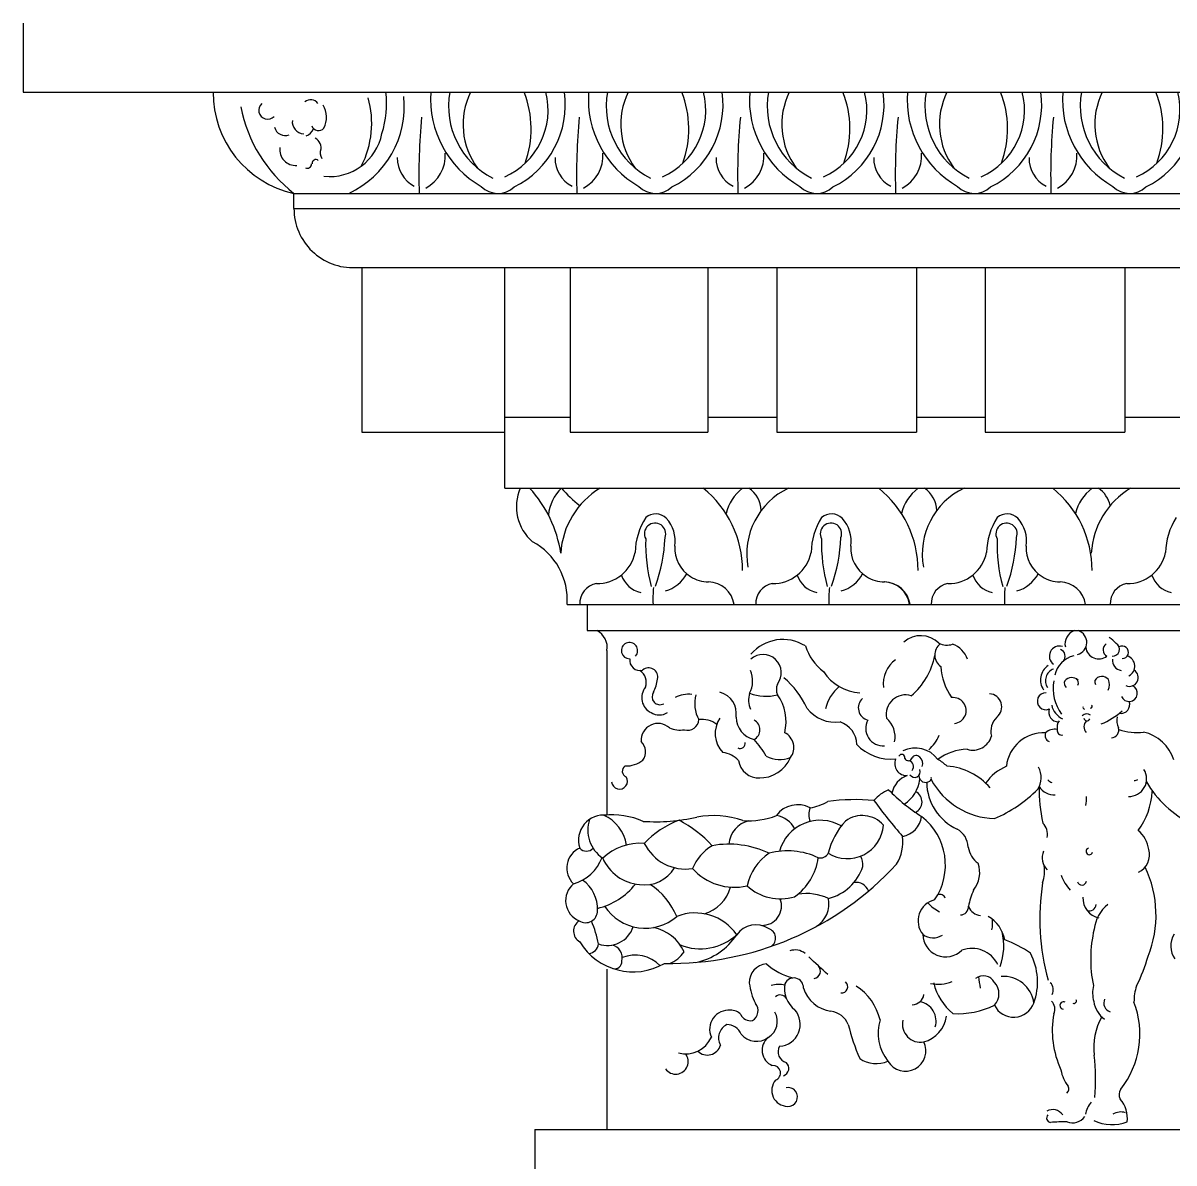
# Model space of a CAD drawing. Header units: inches. Extents: x -0.054 to 0.29, y 0 to 0.384.
# Drawn here: x -0.0073 to 0.1241, y 0.1635 to 0.2936 of the extents above; entities that cross this region are included whole.
import ezdxf

# ---------------------------------------------------------------- set-up
doc = ezdxf.new("R2010")
doc.units = ezdxf.units.IN
doc.header["$MEASUREMENT"] = 0
doc.layers.add('ceco.net 393 Ionic order', color=7, linetype='Continuous')

msp = doc.modelspace()

# ---------------------------------------------------------------- linework, layer by layer
at = {"layer": 'ceco.net 393 Ionic order'}
for p, q in [((-0.007250319758867, 0.2935575836367738), (-0.007250319758867, 0.2856743404127664)), ((-0.0072502998790714, 0.2856743839316607), (-0.0072503197588491, 0.2856743404127664)), ((-0.007250319758867, 0.2856743404127664), (0.2895175211569235, 0.2856743404127664)), ((-0.0072502998790714, 0.2856743839316607), (-0.0072502799992757, 0.2856743404127664)), ((-0.0072502799992757, 0.2856743839316607), (-0.0072502601194979, 0.2856743404127664)), ((-0.0072502402397022, 0.2856743839316607), (-0.0072502601194979, 0.2856743404127664)), ((0.0236729967589705, 0.2723832636224026), (0.0236729967589705, 0.2741140293172309)), ((0.0236729967589705, 0.2741140293172309), (0.2888719095719802, 0.2741140293172309)), ((0.0236729967589705, 0.2723832636224026), (0.2886312060449931, 0.2723832636224026)), ((0.0301407008637376, 0.2656451196749616), (0.2886990235651055, 0.2656451196749616)), ((0.0314374832197291, 0.2656451196749616), (0.0314374832197291, 0.2468834729892209)), ((0.047744401865997, 0.2404696034835825), (0.047744401865997, 0.2656451196749616)), ((0.0551933883356664, 0.2656451196749616), (0.0551933883356664, 0.2468834729892209)), ((0.07091902883286, 0.2656451196749616), (0.07091902883286, 0.2468834729892209)), ((0.0787818490814568, 0.2656451196749616), (0.0787818490814568, 0.2468834729892209)), ((0.094714404672188, 0.2656451196749616), (0.094714404672188, 0.2468834729892209)), ((0.1025772249207848, 0.2656451196749616), (0.1025772249207848, 0.2468834729892209)), ((0.118509780511516, 0.2656451196749616), (0.118509780511516, 0.2468834729892209)), ((0.047744401865997, 0.2485823538231959), (0.0551933883356664, 0.2485823538231959)), ((0.07091902883286, 0.2485823538231959), (0.0787818490814568, 0.2485823538231959)), ((0.094714404672188, 0.2485823538231959), (0.1025772249207848, 0.2485823538231959)), ((0.118509780511516, 0.2485823538231959), (0.1257518518876299, 0.2485823538231959)), ((0.0314375030995248, 0.2468835165081152), (0.031437483219747, 0.2468834729892209)), ((0.0314374832197291, 0.2468834729892209), (0.047744401865997, 0.2468834729892209)), ((0.0314375030995248, 0.2468835165081152), (0.0314375229793205, 0.2468834729892209)), ((0.0314375229793205, 0.2468835165081152), (0.0314375428590983, 0.2468834729892209)), ((0.031437562738894, 0.2468835165081152), (0.0314375428590983, 0.2468834729892209)), ((0.0551934082154621, 0.2468835165081152), (0.0551933883356843, 0.2468834729892209)), ((0.0551933883356664, 0.2468834729892209), (0.07091902883286, 0.2468834729892209)), ((0.0551934082154621, 0.2468835165081152), (0.0551934280952578, 0.2468834729892209)), ((0.0551934280952578, 0.2468835165081152), (0.0551934479750355, 0.2468834729892209)), ((0.0551934678548312, 0.2468835165081152), (0.0551934479750355, 0.2468834729892209)), ((0.0787818490814568, 0.2468834729892209), (0.094714404672188, 0.2468834729892209)), ((0.1025772448005805, 0.2468835165081152), (0.1025772249208027, 0.2468834729892209)), ((0.1025772249207848, 0.2468834729892209), (0.118509780511516, 0.2468834729892209)), ((0.1025772448005805, 0.2468835165081152), (0.1025772646803762, 0.2468834729892209)), ((0.1025772646803762, 0.2468835165081152), (0.102577284560154, 0.2468834729892209)), ((0.1025773044399497, 0.2468835165081152), (0.102577284560154, 0.2468834729892209)), ((0.0477444217457927, 0.2404696470024767), (0.0477444018660149, 0.2404696034835825)), ((0.047744401865997, 0.2404696034835825), (0.2890538793407394, 0.2404696034835825)), ((0.0477444217457927, 0.2404696470024767), (0.0477444416255884, 0.2404696034835825)), ((0.0477444615053662, 0.2404696470024767), (0.0477444416255884, 0.2404696034835825)), ((0.0477444416255884, 0.2404696470024767), (0.0477444615053662, 0.2404696034835825)), ((0.0477444813851619, 0.2404696470024767), (0.0477444615053662, 0.2404696034835825)), ((0.0548586827791809, 0.2272058353990874), (0.2892419839712264, 0.2272058353990874)), ((0.0571520686578557, 0.2272058353990874), (0.0571520686578557, 0.2242132847387738)), ((0.0571520686578557, 0.2242132847387738), (0.2892306229831427, 0.2242132847387738)), ((0.0594023093614195, 0.2219461297981659), (0.0594023093614195, 0.2031490763217989)), ((0.0594023093614195, 0.1855993677999009), (0.0594023093614195, 0.167301981381369)), ((0.0511683299780474, 0.167301981381369), (0.2895175211569235, 0.167301981381369)), ((0.0511683299780474, 0.167301981381369), (0.0511683299780474, 0.153814812592447))]:
    msp.add_line(p, q, dxfattribs=at)
for centre, radius, start, end in [((0.026199586495219, 0.2855936921639822), 0.0117544168196684, 179.6068847479551, 257.5875166664435), ((0.0253487109646692, 0.2840319301772105), 0.010921618699266, 294.7561720008412, 5.977111617129712), ((0.0228854255607217, 0.2844052521645227), 0.0113620369432546, 342.3724153630746, 6.413062196313191), ((0.050697837374605, 0.2848329431639506), 0.011419795938903, 175.7746849751695, 240.3180400677358), ((0.0505507706450413, 0.2840855924425841), 0.0092388577847166, 170.0979888588939, 243.0198812392342), ((0.0513532171221496, 0.2819938684542256), 0.0083795372382221, 153.9457869569511, 216.6257348758195), ((0.0443434615047741, 0.2836321042463182), 0.0083408679377503, 293.9690919554744, 14.17278978199778), ((0.0441816245680764, 0.2842358323545742), 0.0104677647795543, 296.2549389751364, 7.898733887662064), ((0.0392879984065243, 0.2814802140192858), 0.0114565086193724, 339.9223593908462, 21.47474925482712), ((0.0686963303311259, 0.2848329431639506), 0.011419795938903, 175.7746849751695, 240.3180400677358), ((0.0685492636015621, 0.2840855924425841), 0.0092388577847166, 170.0979888588939, 243.0198812392342), ((0.0693517100786704, 0.2819938684542256), 0.0083795372382221, 153.9457869569511, 216.6257348758195), ((0.0623419544612949, 0.2836321042463182), 0.0083408679377503, 293.9690919554744, 14.17278978199778), ((0.0621801175245973, 0.2842358323545742), 0.0104677647795543, 296.2549389751364, 7.898733887662064), ((0.0572864913630452, 0.2814802140192858), 0.0114565086193724, 339.9223593908462, 21.47474925482712), ((0.0870789858104044, 0.2848329431639506), 0.011419795938903, 175.7746849751695, 240.3180400677358), ((0.0869319190808407, 0.2840855924425841), 0.0092388577847166, 170.0979888588939, 243.0198812392342), ((0.0877343655579489, 0.2819938684542256), 0.0083795372382221, 153.9457869569511, 216.6257348758195), ((0.0807246099405734, 0.2836321042463182), 0.0083408679377503, 293.9690919554744, 14.17278978199778), ((0.0805627730038758, 0.2842358323545742), 0.0104677647795543, 296.2549389751364, 7.898733887662064), ((0.0756691468423237, 0.2814802140192858), 0.0114565086193724, 339.9223593908462, 21.47474925482712), ((0.1050774787669073, 0.2848329431639506), 0.011419795938903, 175.7746849751695, 240.3180400677358), ((0.1049304120373436, 0.2840855924425841), 0.0092388577847166, 170.0979888588939, 243.0198812392342), ((0.1057328585144518, 0.2819938684542256), 0.0083795372382221, 153.9457869569511, 216.6257348758195), ((0.0987231028970943, 0.2836321042463182), 0.0083408679377503, 293.9690919554744, 14.17278978199778), ((0.0985612659603966, 0.2842358323545742), 0.0104677647795543, 296.2549389751364, 7.898733887662064), ((0.0936676397988266, 0.2814802140192858), 0.0114565086193724, 339.9223593908462, 21.47474925482712), ((0.1228095741799862, 0.2848329431639506), 0.011419795938903, 175.7746849751695, 240.3180400677358), ((0.1226625074504225, 0.2840855924425841), 0.0092388577847166, 170.0979888588939, 243.0198812392342), ((0.1234649539275307, 0.2819938684542256), 0.0083795372382221, 153.9457869569511, 216.6257348758195), ((0.1164551983101552, 0.2836321042463182), 0.0083408679377503, 293.9690919554744, 14.17278978199778), ((0.1162933613734576, 0.2842358323545742), 0.0104677647795543, 296.2549389751364, 7.898733887662064), ((0.1113997352119055, 0.2814802140192858), 0.0114565086193724, 339.9223593908462, 21.47474925482712), ((0.033754332441733, 0.2870953730644702), 0.0164361983022926, 190.9057375468928, 232.1670202099312), ((0.020673123300616, 0.283600138850434), 0.0010157924380336, 129.520735360704, 316.8274582618012), ((0.0255797728413054, 0.283769141112021), 0.0010312833896434, 36.57906613490407, 129.1815508004486), ((0.0245422379011971, 0.2827937887240906), 0.0028389308617136, 334.3562733990726, 29.66589438280101), ((0.0219361620427525, 0.2821108017768229), 0.0106150709603829, 332.6133081028828, 15.96565111758767), ((0.1054703521806293, 0.276314817153068), 0.0675381199099304, 174.4789775167348, 181.8673629201439), ((0.1234688451371322, 0.276314817153068), 0.0675381199099304, 174.4789775167348, 181.8673629201439), ((0.1418515006164286, 0.276314817153068), 0.0675381199099304, 174.4789775167348, 181.8673629201439), ((0.1598499935729315, 0.276314817153068), 0.0675381199099304, 174.4789775167348, 181.8673629201439), ((0.1775820889860104, 0.276314817153068), 0.0675381199099304, 174.4789775167348, 181.8673629201439), ((0.0227052730620807, 0.2820013035962917), 0.0012916678279361, 195.4325636480349, 288.9551653738035), ((0.024837958026177, 0.2822715297308307), 0.0013541008833084, 172.72166126725, 267.9494784021577), ((0.0246299757013036, 0.2819840286561515), 0.0013684060256334, 288.6224841160174, 338.0608574954676), ((0.0264865963012662, 0.28209741708941), 0.0008132898266881, 198.2734909862429, 319.1233494663654), ((0.0255237719092988, 0.2792942470313611), 0.0012486436091069, 345.3126649979272, 63.32908260589256), ((0.0277407465021066, 0.2821162744609524), 0.0060832423220944, 263.9684306816286, 349.0859940490473), ((0.0238592867614161, 0.2791207199102688), 0.0018122009813191, 172.8173136103806, 274.5617080900216), ((0.02786288953884, 0.2787697353568411), 0.0011975113370806, 160.8544152675248, 214.0197033114336), ((0.0368334119306661, 0.2783805146533226), 0.0041065706573005, 297.1597475994188, 4.468013037911372), ((0.0548319048871691, 0.2783805146533226), 0.0041065706573005, 297.1597475994188, 4.468013037911372), ((0.0732145603664655, 0.2783805146533226), 0.0041065706573005, 297.1597475994188, 4.468013037911372), ((0.0912130533229684, 0.2783805146533226), 0.0041065706573005, 297.1597475994188, 4.468013037911372), ((0.1089451487360294, 0.2783805146533226), 0.0041065706573005, 297.1597475994188, 4.468013037911372), ((0.0251981533241155, 0.2774528759416934), 0.0004721930176169, 241.724338422847, 5.615546405079221), ((0.0261767274661366, 0.2775537517225098), 0.0004197429508884, 48.62491981251847, 187.48387220302), ((0.0389874736132773, 0.2781033177243422), 0.0035174921412636, 178.5526276347539, 243.4132335864312), ((0.0569859665697802, 0.2781033177243422), 0.0035174921412636, 178.5526276347539, 243.4132335864312), ((0.0753686220490587, 0.2781033177243422), 0.0035174921412636, 178.5526276347539, 243.4132335864312), ((0.0933671150055796, 0.2781033177243422), 0.0035174921412636, 178.5526276347539, 243.4132335864312), ((0.1110992104186405, 0.2781033177243422), 0.0035174921412636, 178.5526276347539, 243.4132335864312), ((0.0469601679161558, 0.2768122814934937), 0.0026997291825944, 224.7519383804231, 313.315051054182), ((0.0649586608726588, 0.2768122814934937), 0.0026997291825944, 224.7519383804231, 313.315051054182), ((0.0833413163519373, 0.2768122814934937), 0.0026997291825944, 224.7519383804231, 313.315051054182), ((0.1013398093084581, 0.2768122814934937), 0.0026997291825944, 224.7519383804231, 313.315051054182), ((0.1190719047215191, 0.2768122814934937), 0.0026997291825944, 224.7519383804231, 313.315051054182), ((0.0304167947768116, 0.2723832636224026), 0.0067437980178295, 180, 272.3463689689205), ((0.0543797177072951, 0.2383797255526897), 0.005315363131779, 156.8476803991015, 229.161214390647), ((0.0401648934075721, 0.2309176282945363), 0.0141297255401668, 8.713667399211172, 42.53339894083334), ((0.0576074534130059, 0.2369207022256917), 0.0049170813253305, 133.8008835237307, 174.2900696539611), ((0.0633649813586363, 0.2325251744846431), 0.009248825169725, 120.7992851620069, 176.6959061531616), ((0.0661119033505497, 0.2509867075848648), 0.0158872863855724, 221.4512383224313, 231.8532905454868), ((0.0628958573220393, 0.2311214970821336), 0.011977916821428, 359.7854371583193, 51.30134573118453), ((0.0779397759850872, 0.2364139310656957), 0.0050842266936752, 127.0892578981446, 166.842971491565), ((0.083684797778303, 0.232934342397694), 0.0083344570299704, 115.2963976699229, 190.2116271222511), ((0.0738437821178453, 0.2378199937313185), 0.0031768541376854, 2.105243044284153, 56.51556140249335), ((0.0829322895874284, 0.2311214970821336), 0.011977916821428, 359.7854371583193, 51.30134573118453), ((0.0979762082504763, 0.2364139310656957), 0.0050842266936752, 127.0892578981446, 166.842971491565), ((0.1037212300436922, 0.232934342397694), 0.0083344570299704, 115.2963976699229, 190.2116271222511), ((0.0938802143832344, 0.2378199937313185), 0.0031768541376854, 2.105243044284153, 56.51556140249335), ((0.1027848524555462, 0.2311214970821336), 0.011977916821428, 359.7854371583193, 51.30134573118453), ((0.117828771118612, 0.2364139310656957), 0.0050842266936752, 127.0892578981446, 166.842971491565), ((0.1239107439970385, 0.2325251744846431), 0.009248825169725, 120.7992851620069, 176.6959061531616), ((0.1137327772513522, 0.2378199937313185), 0.0031768541376854, 12.10177123924805, 56.51556140249335), ((0.0703016482744836, 0.2329834728436411), 0.0076838297446967, 147.4910328724188, 178.9019379790939), ((0.0648899454589922, 0.2352697066345584), 0.0012175701371762, 339.0649505526285, 208.6862517756027), ((0.0649586265502952, 0.2357955040237002), 0.0017401563970602, 45.57682299741492, 130.7893061993122), ((0.0632931884611211, 0.2344195156736888), 0.0038951801806566, 351.7941689989864, 42.24602743605837), ((0.0903816987371834, 0.2329834728436411), 0.0076838297446967, 147.4910328724188, 178.9019379790939), ((0.084969995921692, 0.2352697066345584), 0.0012175701371762, 339.0649505526285, 208.6862517756027), ((0.085038677012995, 0.2357955040237002), 0.0017401563970602, 45.57682299741492, 130.7893061993122), ((0.083373238923821, 0.2344195156736888), 0.0038951801806566, 351.7941689989864, 42.24602743605837), ((0.1104181310025904, 0.2329834728436411), 0.0076838297446967, 147.4910328724188, 178.9019379790939), ((0.1050064281870811, 0.2352697066345584), 0.0012175701371762, 339.0649505526285, 208.6862517756027), ((0.1050751092783841, 0.2357955040237002), 0.0017401563970602, 45.57682299741492, 130.7893061993122), ((0.1034096711892101, 0.2344195156736888), 0.0038951801806566, 351.7941689989864, 42.24602743605837), ((0.1308474109128858, 0.2329834728436411), 0.0076838297446967, 147.4910328724188, 178.9019379790939), ((0.0473327000565314, 0.2277141401926834), 0.0075431286416801, 356.1361117624637, 61.74296589364088), ((0.0818189643373231, 0.2340517164400317), 0.0180082937114593, 177.9838900904329, 195.3999761243482), ((0.047400238868977, 0.2356171138936127), 0.0186433271460644, 340.2161648867335, 357.5946016324274), ((0.0709295054371006, 0.2336163987454078), 0.0037890863718687, 176.2599851851063, 238.3746436677406), ((0.1018990148000229, 0.2340517164400317), 0.0180082937114593, 177.9838900904329, 195.3999761243482), ((0.0674802893316948, 0.2356171138936127), 0.0186433271460644, 340.2161648867335, 357.5946016324274), ((0.0910095558998183, 0.2336163987454078), 0.0037890863718687, 176.2599851851063, 238.3746436677406), ((0.121935447065412, 0.2340517164400317), 0.0180082937114593, 177.9838900904329, 195.3999761243482), ((0.0875167215970839, 0.2356171138936127), 0.0186433271460644, 340.2161648867335, 357.5946016324274), ((0.1110459881652074, 0.2336163987454078), 0.0037890863718687, 176.2599851851063, 238.3746436677406), ((0.0582471310913593, 0.2340451230036226), 0.0044666959610709, 269.3186906775234, 348.187177930495), ((0.0783271815540591, 0.2340451230036226), 0.0044666959610709, 269.3186906775234, 348.187177930495), ((0.0983636138194662, 0.2340451230036226), 0.0044666959610709, 269.3186906775234, 348.187177930495), ((0.1187928937297614, 0.2340451230036226), 0.0044666959610709, 269.3186906775234, 348.187177930495), ((0.0639019603834984, 0.2314995527205967), 0.0030087254120406, 198.1611829840457, 257.7025734917922), ((0.0650387349460536, 0.232519159563632), 0.00390951942047, 285.2113733601249, 332.3769971936507), ((0.070915217093368, 0.233340955168478), 0.0035495204216495, 236.2391465378727, 271.343757372672), ((0.0839820108462161, 0.2314995527205967), 0.0030087254120406, 198.1611829840457, 257.7025734917922), ((0.0851187854087535, 0.232519159563632), 0.00390951942047, 285.2113733601249, 332.3769971936507), ((0.0909952675560858, 0.233340955168478), 0.0035495204216495, 236.2391465378727, 271.343757372672), ((0.1040184431116052, 0.2314995527205967), 0.0030087254120406, 198.1611829840457, 257.7025734917922), ((0.1051552176741426, 0.232519159563632), 0.00390951942047, 285.2113733601249, 332.3769971936507), ((0.1110316998214749, 0.233340955168478), 0.0035495204216495, 236.2391465378727, 271.343757372672), ((0.1244477230219006, 0.2314995527205967), 0.0030087254120406, 198.1611829840457, 257.7025734917922), ((0.0586076922224975, 0.2273049370992841), 0.0023111292664013, 100.3110551280915, 182.4576083890034), ((0.0820987052077359, 0.2277856330775896), 0.0174493725261882, 175.5398324462877, 181.9041415815843), ((0.0708995079548033, 0.2267444533823239), 0.0030495632291884, 8.701949756804241, 88.14060693624552), ((0.0786877426852152, 0.2273049370992841), 0.0023111292664013, 100.3110551280915, 182.4576083890034), ((0.1021787556704356, 0.2277856330775896), 0.0174493725261882, 175.5398324462877, 181.9041415815843), ((0.0909359402201925, 0.2267444533823239), 0.0030495632291884, 8.701949756804241, 88.14060693624552), ((0.0909795584175211, 0.2267444533823239), 0.0030495632291884, 8.701949756804241, 88.14060693624552), ((0.0987241749506044, 0.2273049370992841), 0.0023111292664013, 100.3110551280915, 182.4576083890034), ((0.1222151879358427, 0.2277856330775896), 0.0174493725261882, 175.5398324462877, 181.9041415815843), ((0.1110159906829102, 0.2267444533823239), 0.0030495632291884, 8.701949756804241, 88.14060693624552), ((0.1191534548608997, 0.2273049370992841), 0.0023111292664013, 100.3110551280915, 182.4576083890034), ((0.0572988759788517, 0.2223012868612296), 0.0021332061630989, 350.4162091979419, 63.67621656479172), ((0.0952330560233829, 0.220745951941962), 0.0028949952419574, 44.71044746816882, 132.109658435352), ((0.1132598423089351, 0.2227153963278418), 0.0015823631431512, 108.8061211544288, 193.2860681975665), ((0.1127579695849019, 0.2228769752381233), 0.0014134050950627, 284.7762168127498, 70.98863879071209), ((0.1151910143038048, 0.2208072132892177), 0.0030353669394576, 40.00849128122526, 59.86492522592187), ((0.0619717761060633, 0.2219419507551124), 0.0009298592028994, 317.5805489843462, 271.9365988754423), ((0.0794883776262714, 0.2183666786254123), 0.0048370591640073, 58.09544015851546, 139.2642972642085), ((0.087777798559646, 0.2243225224258985), 0.0060239598992994, 197.8801809107429, 232.5959695060872), ((0.0984166218573908, 0.2214373913735544), 0.001598637517569, 127.3008067803015, 235.5629784607808), ((0.0981954166829715, 0.2245129288116258), 0.0019526474628117, 242.3895008183734, 289.4454601827305), ((0.0978987521948651, 0.220002588354295), 0.0028320019370996, 19.57310007427893, 70.47043196006253), ((0.1110388688182001, 0.2213099503943647), 0.0011467740035353, 72.42666089425241, 234.9904387956615), ((0.1108771292692842, 0.2212889643607009), 0.0008243494955374, 318.5391337218348, 68.15232211611152), ((0.1155435134723068, 0.222511362121679), 0.0015145536279327, 188.3092730982161, 307.5492061275014), ((0.1168316224590537, 0.2220393182843649), 0.0008150719424912, 124.7868655015793, 243.3905890355036), ((0.117135890622939, 0.2220828146483275), 0.0007753740831855, 264.8437931888045, 60.64863725636473), ((0.1182214932523008, 0.2217486237787431), 0.0007091364475973, 268.9306476826677, 120.6082270768068), ((0.0631635381860599, 0.2208377791211189), 0.0011734378502576, 171.4309564606216, 284.8565342880528), ((0.0772227784258396, 0.2194131751451644), 0.0020796026327001, 321.5888288853232, 132.2991294594305), ((0.0942701662138124, 0.2181657085084164), 0.0033390924421044, 125.1520630629976, 187.4517823940418), ((0.0891246260859044, 0.2228064163972784), 0.007823594727684, 309.7264134652318, 349.5607677696172), ((0.1134109710013071, 0.2184631328203742), 0.0029782241330008, 104.3566841494761, 166.947925855833), ((0.118214001307794, 0.2207935845137879), 0.0011256299744386, 171.3732084381703, 263.1383544162174), ((0.1184285557961724, 0.2201483423924606), 0.0012216886385183, 296.8685433268237, 73.07424900636131), ((0.0622954171482336, 0.2183329188019324), 0.001589440130071, 339.1886164543461, 56.89463535380744), ((0.0641559164440171, 0.2189192707362574), 0.0010456135454498, 347.7045102336465, 131.4023822307164), ((0.0729081444910498, 0.2184915346136649), 0.0031225827367978, 332.8518409924434, 22.2711244362076), ((0.0885913400903365, 0.2224438136460773), 0.0053341338182217, 213.0176546409328, 266.5073158505597), ((0.1046766605180861, 0.2205974554590791), 0.0071800328549463, 183.8215041303571, 214.1460483794409), ((0.1108579672555813, 0.2185876160240637), 0.0019790006884225, 124.1067694909369, 215.100096137575), ((0.1108354218346122, 0.2185256947736938), 0.0013864065650996, 109.4634295928374, 215.1592195146434), ((0.1190429619880723, 0.218857618966516), 0.0009992203602283, 244.9715379506518, 58.29931880820229), ((0.059415873868054, 0.2196031208487202), 0.0058325500137706, 335.5189452200547, 351.0586211048526), ((0.0803494369638465, 0.2175106781158061), 0.0016168061161803, 157.8174753710066, 202.1825277587292), ((0.0733336805602862, 0.2113198216414719), 0.0097742702479983, 24.32778993916443, 50.32207187565318), ((0.1152527698547317, 0.2176238907564885), 0.0049329363254736, 169.8773853309728, 216.7392079591236), ((0.1123092102044269, 0.2182248621277226), 0.0007119452724516, 156.9559695707751, 226.3283540343013), ((0.1124483666159187, 0.2177776751351987), 0.0010760045813081, 47.70395829561421, 137.577119387908), ((0.1126199249547868, 0.2182443609623483), 0.0005871433089063, 334.3295517057279, 55.52907238880866), ((0.1156514503622309, 0.2183886332815555), 0.0005801649791563, 166.2136864642564, 211.7452593965447), ((0.1158991167244597, 0.2180537233392551), 0.000939039871009, 38.91510836399054, 149.7429180457689), ((0.1152633523835622, 0.2180627712636288), 0.0014847346149711, 334.7657340117492, 23.02914257874073), ((0.0652990860840071, 0.2165776050951419), 0.0019291547614519, 141.8909659085737, 243.1851103164342), ((0.0654439213473959, 0.2166559317035101), 0.000894051084372, 143.6256529541326, 299.4104942047978), ((0.0686548786503463, 0.2139676826633594), 0.0029913056596659, 81.59614239410386, 119.510184542318), ((0.0733509751697587, 0.2159311470650812), 0.003937613249587, 165.6641290401717, 208.3488950521339), ((0.0716739467933395, 0.2147644779246845), 0.0024928625970912, 350.3707932522394, 75.47934407595676), ((0.0781040085621134, 0.2162943108428573), 0.0025377049520487, 162.2795004163156, 204.6622759493511), ((0.0775258845136245, 0.2218584269362464), 0.0051325428079211, 249.0019769647436, 284.9770394425616), ((0.0746551839148693, 0.2138480434717934), 0.0051895724512679, 345.7620506236216, 36.02513771270144), ((0.0889590784477498, 0.2142221926244689), 0.0047309480612089, 130.2048398193702, 166.9443697998691), ((0.0934861900610537, 0.2146501994581639), 0.0022323620524789, 73.37559610897311, 190.679618184471), ((0.1029527449213602, 0.21551360030477), 0.0015019230381369, 309.0670302278438, 85.66578296648134), ((0.1094886163420899, 0.2161575340807055), 0.0009686214585701, 88.33769509407843, 294.2989497685596), ((0.119000820108702, 0.2170630271898168), 0.0009360049675854, 201.6781980163559, 65.94967599684514), ((0.0895046633067106, 0.2153925269592463), 0.0014152483280562, 131.2674210101541, 256.8255354639183), ((0.0989237408205884, 0.2150992444978569), 0.0014801877237564, 275.5780672824436, 97.3493345253708), ((0.1123351420452141, 0.2161743432448427), 0.0022214731715398, 192.2094436084426, 245.1526915451018), ((0.1139221634905661, 0.2154480113732545), 0.0001890600338562, 151.2068765674743, 269.3435423588339), ((0.1145965464851321, 0.2155634489746237), 0.0001877753745153, 270.2723788028197, 59.84312147735584), ((0.1180764585772443, 0.215767036454658), 0.0009919848757249, 259.4775807116092, 21.27805850100002), ((0.065367948967988, 0.2164299140475815), 0.0018328905404291, 239.1780027993007, 300.8219972006993), ((0.0748862388608295, 0.2124711686587719), 0.0031321431671088, 145.6935389961727, 223.9745893539129), ((0.0768277822686555, 0.2144143298479743), 0.002696923433747, 181.4200808467644, 256.2451773720721), ((0.0854952522597751, 0.2178917958963605), 0.004132255772909, 218.0234268394803, 277.2469116174655), ((0.0894374785952213, 0.2120689246226829), 0.0028529790521721, 348.8511380541168, 49.44306098003952), ((0.105444719532135, 0.2127429149944171), 0.0022277773449768, 133.9240749958142, 194.5508579726613), ((0.1109141492881381, 0.2149101026296412), 0.0010897561352147, 160.4525109354844, 270.8779892411673), ((0.1141312866332359, 0.2140468073353685), 0.0006768255263214, 49.13954733478714, 136.5808720040627), ((0.1141801110433589, 0.2142928356948998), 0.0003587660324609, 189.7786993764696, 334.5264384161592), ((0.1126987840822754, 0.2212386476764712), 0.0082804893817233, 292.1307390071898, 311.7197126473598), ((0.1190246051259318, 0.2139194498112278), 0.0014538869342252, 161.3914619166031, 212.7259792093563), ((0.0652276037462464, 0.2116858780903652), 0.001938467029558, 47.41742183815782, 183.5439083879963), ((0.067712981710129, 0.2157749376151213), 0.0029090488953384, 246.2047919084894, 280.3856730315147), ((0.0686215200298593, 0.2141192322254875), 0.0012653918236197, 252.3287923427258, 357.3810904583401), ((0.0702764591141621, 0.2115079246173622), 0.0025832308922156, 50.30511044809042, 98.7028559954359), ((0.075616349563351, 0.2129046376712464), 0.0012477872690691, 297.1912831715987, 62.80874610047355), ((0.085194516853077, 0.2112097903761892), 0.0027104115369682, 0.6344695173272757, 72.3455682391359), ((0.0909212409151007, 0.2130543207470068), 0.0019866033174606, 151.0961778776934, 274.304477788434), ((0.1104542419797452, 0.211553230890987), 0.0014116559208699, 76.01851813856464, 134.9364501417863), ((0.1120642302147992, 0.2131903566391923), 0.0012967667651085, 145.4683662126321, 191.8951686248972), ((0.1112995039968501, 0.212817902803191), 0.0005150445765975, 168.2184648170091, 285.5201802813532), ((0.1148421970541746, 0.2132431465096025), 0.0009938057607689, 135.6843856301495, 222.2770082236233), ((0.1168959466691738, 0.2129152257101894), 0.0009314757262841, 275.3345368821014, 13.54886616562871), ((0.1198867646741827, 0.2194516194752131), 0.0068531258614106, 252.5125564685856, 276.2756788014376), ((0.0621936105583755, 0.2103814198258195), 0.0016160672218128, 323.4956403879284, 47.14149414570004), ((0.0686878890288372, 0.2048226102778568), 0.0102391651449832, 29.77890747684522, 42.9162331364041), ((0.0788311869581759, 0.2108769667275707), 0.0018977911598861, 323.2493286516508, 63.25112570159578), ((0.0928573393430603, 0.2142505128271531), 0.0048940112212891, 311.9590809961672, 336.115353432641), ((0.101176668852419, 0.212774523829489), 0.0021929552506065, 252.3447367184243, 344.3570038758762), ((0.1092446476978059, 0.2082809682727976), 0.0042768435708279, 87.15187744221173, 173.9028132063003), ((0.1101827033715762, 0.2122728324005087), 0.0007775897565986, 158.9184271627388, 246.4823655794375), ((0.1195586908714623, 0.2079615910492848), 0.0048003934497077, 18.18247395733638, 77.0324381129573), ((0.0723190976885023, 0.2074472454987241), 0.0028663052863614, 43.1758586342446, 83.72877921621787), ((0.074583045414069, 0.2113713211413728), 0.0005990215080325, 245.4431867060825, 7.453742905306166), ((0.0918271868779414, 0.2149467278962057), 0.0053969161822172, 223.3820416206043, 275.5344565657229), ((0.0945883383001475, 0.2075903867064112), 0.0032303017513852, 36.66859233806684, 115.8686275608809), ((0.1006594757714599, 0.2049153628027066), 0.005771392628256, 91.46850875068282, 127.0844704044377), ((0.0615835448485351, 0.2118983235088266), 0.0031283280401984, 268.3747856709288, 307.607977127481), ((0.0767362405059373, 0.2097585521659715), 0.0023530551820344, 188.5556956215942, 273.0399360096399), ((0.0768610277356059, 0.2111870566002109), 0.0037782484281679, 268.193270017581, 337.5044358226032), ((0.0791290094260481, 0.2125874316842552), 0.003097543052169, 239.8871104984306, 293.2508161558593), ((0.0936199426542146, 0.2090453981893342), 0.0013780696381521, 157.4006220076646, 272.6005128355093), ((0.0930457592497207, 0.2097392599339512), 0.000360224724179, 341.7952232238471, 152.5684392366738), ((0.0937933203414996, 0.2098138686639968), 0.0004464828711577, 204.7816304375203, 344.7385781539039), ((0.093740451727509, 0.2087163577709627), 0.0006587340186976, 317.2350090709807, 82.15442847171467), ((0.0946810137737986, 0.2094623940031609), 0.0005133626150161, 36.25218106010548, 152.8886989458039), ((0.0946401954299715, 0.2090852352126127), 0.0008186832755261, 333.6319086410582, 56.25258897058255), ((0.0928704227107368, 0.2026026315616572), 0.0081492206041833, 48.88553554946344, 58.07854700348519), ((0.0618480869945207, 0.2081705567323202), 0.0006968748387301, 120.459558615327, 249.1547213787559), ((0.0944771154940416, 0.2052081016039386), 0.0025857771567645, 107.897472176725, 169.7699651881239), ((0.0945272753765153, 0.2081099163202489), 0.0006403113150731, 212.3860874851083, 22.10182265384193), ((0.095773021420493, 0.2076621618635785), 0.0007674423512624, 178.3260460322923, 307.4847755375976), ((0.0977562156189864, 0.2017172156025976), 0.0070409135351327, 40.23004460480698, 86.14923623419487), ((0.1073473511700922, 0.2034004675371403), 0.0058315887113479, 113.8219447370268, 144.2084399816736), ((0.1065086428531781, 0.2074545297539695), 0.0024574054131185, 326.7665883142777, 28.73855856685498), ((0.1189857082830434, 0.2073006409980516), 0.0020107598621914, 268.0034089878897, 32.64093970116042), ((0.0608368992161808, 0.2070377199838585), 0.0009024422386817, 184.5922911153355, 32.25147749634407), ((0.0912630156490862, 0.2076703068589225), 0.0038521185477474, 302.6578127971387, 353.8005247845409), ((0.1018637652957083, 0.2069961517639909), 0.0059721743825645, 180.8115608766795, 245.4116240285431), ((0.0960993455357388, 0.2073552586809542), 0.0003332357690417, 294.9756939419277, 16.62388389090588), ((0.1039038155315599, 0.2112971698110082), 0.0085376848443711, 208.5357604585821, 268.1345897707115), ((0.1254282806209658, 0.2059041043249062), 0.0166927703265805, 178.1824928825297, 192.6183789483999), ((0.1103848703857802, 0.2073753126767673), 0.0018920101185346, 209.8522887845574, 275.5195715404634), ((0.1102892199321208, 0.2075527715554916), 0.0006639019672383, 212.8480611244052, 261.7210621957589), ((0.1194349966960674, 0.2082376956720314), 0.0011445667344093, 277.1182983388189, 299.7253969794052), ((0.1317113239083616, 0.2132742279005154), 0.0124567939591486, 210.4144298914892, 243.2145998442482), ((0.0932364550384465, 0.2020620637230231), 0.004341418957502, 113.0574950610998, 140.6405787807031), ((0.1072871192893514, 0.2216947860275503), 0.0221956104904039, 224.7939716789302, 237.3569432687502), ((0.0940568096230395, 0.2046574484096573), 0.0013020271202631, 295.0129236878466, 63.29350323889862), ((0.0974034347086386, 0.2172721157982899), 0.0157862029621053, 293.2142831216927, 314.9905575905824), ((0.1100017601399322, 0.2050320790289052), 0.0041275973324013, 349.175452413753, 3.436180202684096), ((0.1135421548386501, 0.2062470717138616), 0.0080926412890502, 323.3892773210381, 357.1858824840234), ((0.0811578936999913, 0.2014059964236107), 0.0029481688790121, 61.12999066463199, 144.7271734599667), ((0.0844408568743284, 0.2032189211391262), 0.0020121905192313, 157.5368014377843, 202.7927897663816), ((0.0815488559064973, 0.21004211362415), 0.0061417616954662, 279.6778876631044, 299.7881297659475), ((0.08766470935267, 0.1830817496219013), 0.0218461525278312, 84.18064099211024, 98.0642708236333), ((0.1395855784975052, 0.241222625494529), 0.0616130019055697, 216.2211136524088, 221.0909891329276), ((0.0590230309057292, 0.2003053719803938), 0.0028688859385246, 82.40302311395868, 198.3998049925196), ((0.0610501396257548, 0.2014469024220792), 0.0038341220818268, 161.1489539199492, 236.0979924575512), ((0.0598343658347239, 0.1937372942831934), 0.0094717763396865, 66.95477970036958, 94.91387267292286), ((0.0570639749877576, 0.1989668355343119), 0.0046411532200752, 9.665842540866512, 65.03241716936739), ((0.0649515690352688, 0.2236233747373459), 0.0212170518383874, 266.1911551846662, 282.8300212558603), ((0.0712107195944792, 0.192892710132475), 0.0103250710960563, 110.3145250188039, 136.9869010455609), ((0.0611500536687023, 0.1902394070532907), 0.0139327138501639, 42.62950447665505, 62.30202207672825), ((0.0715425111710737, 0.192802457991483), 0.0103064113158892, 70.86674021529684, 100.5073598659619), ((0.0762756346295067, 0.1996212697932595), 0.0029714745866951, 103.2710623775559, 175.674338591536), ((0.075593508280104, 0.2111875327692111), 0.0086741418058031, 265.55077598062, 291.3466103095645), ((0.0782599788565782, 0.2002400601132362), 0.0029101359600456, 27.98330072340923, 80.28664740516663), ((0.0837329331381417, 0.1977580809850028), 0.0048198204455412, 59.9725622223824, 164.7065256001881), ((0.0925859700095455, 0.1969287470416931), 0.0081554153248303, 137.0280369412038, 166.6233500327022), ((0.0885370887939562, 0.1998670908091815), 0.0032477927570932, 41.57453505724675, 126.2036756558108), ((0.0926532276151706, 0.2033667019876685), 0.002685957932368, 280.656284468671, 352.2615058827246), ((0.0910372734743445, 0.1974690495879849), 0.0069959769596422, 325.2463436888986, 52.30805398723837), ((0.0868315393589893, 0.2023443019021605), 0.0041477182732132, 238.2963976821562, 355.5475296254143), ((0.0981443824863162, 0.1993912388824318), 0.0025002494369473, 3.026059369183109, 60.41567633048002), ((0.1079739503638508, 0.2010124211693505), 0.001704922446461, 346.6809310256389, 46.90846176802339), ((0.117751619434802, 0.1987454369830593), 0.0035193717735653, 8.202272812533517, 49.48079222457708), ((0.0632420713652818, 0.1935431872935107), 0.006406645386515, 86.25031661327075, 132.5271673458568), ((0.0683778271378913, 0.2022722473736564), 0.0052635996283618, 206.3483376222497, 278.4974164122727), ((0.0733126244297949, 0.189011970739187), 0.0108334235191823, 64.81452141083832, 100.1632694794805), ((0.0882040206400819, 0.2001436196595213), 0.0049801803205553, 328.8178361867726, 6.727856062525976), ((0.0572846680382824, 0.1971284516013031), 0.0024752959923542, 113.4201453415634, 226.5490274200467), ((0.057058486719217, 0.2000387292622789), 0.0009910992244938, 220.1392107703227, 319.455031543796), ((0.0743294782959079, 0.1948842713064462), 0.0056152299623842, 121.4342385430997, 157.1317087641535), ((0.0812677470611079, 0.1938116359040236), 0.0060189329097828, 123.7616762612063, 167.7229340996118), ((0.0799999698271789, 0.1907971693971858), 0.0082830272190038, 64.90438402828438, 104.5234230125664), ((0.0837577516247561, 0.1992717362950409), 0.0010037317623662, 255.8896263478559, 332.965562325705), ((0.0869666097611644, 0.1975650811173719), 0.0016570867048677, 350.8016086192617, 33.63904989278579), ((0.1033589401221106, 0.1999089076106502), 0.0027450238660144, 188.0768714842618, 234.970482675668), ((0.1110812807864133, 0.1982987384952488), 0.0020073903741468, 157.7796721847293, 223.917100497586), ((0.1144501566204205, 0.1990162213866105), 0.0003716765442135, 105.1507749786503, 349.1348529661684), ((0.1191458773031424, 0.1986151513149651), 0.0021827292006045, 294.9752427018283, 16.84140712604874), ((0.0542738128915899, 0.2000228822446021), 0.0048704696406306, 285.5846725800013, 339.4961774822728), ((0.0635674286886801, 0.2002850833002637), 0.0050753700118406, 203.4590795277427, 264.7289452896752), ((0.0636709706565387, 0.19916666758872), 0.0039765275996516, 261.7616248953319, 329.7675750786611), ((0.0665644247175859, 0.2214955155761172), 0.0352631490275339, 269.0186566883062, 317.2637484729686), ((0.0739506529648255, 0.2013781245898087), 0.006448505996733, 221.9617837917908, 282.8651810954611), ((0.0770857405304226, 0.1991490947777639), 0.0064833782197195, 305.1834941033921, 352.4593978540072), ((0.0833397601252898, 0.1990177914103187), 0.005535828948498, 284.1271026181359, 341.9245004636922), ((0.0986522408480709, 0.1966345849036053), 0.0032950456803926, 321.8170326788842, 18.15213018894126), ((0.1053202848139408, 0.1967465553512189), 0.004027186118992, 341.0728851903564, 9.014731743148014), ((0.1094759132616751, 0.1917584566722134), 0.0125970622087452, 338.1097361177604, 25.70478404690959), ((0.0541869493402996, 0.1924158034987151), 0.0041355898887342, 358.1123391017923, 53.89242142899021), ((0.1155760369094004, 0.1977806667729452), 0.0045761242625828, 198.7270250552195, 223.8390276372088), ((0.0571860226067103, 0.1934115505061537), 0.0025015938097171, 129.8717162784562, 247.3083426109487), ((0.0564483394964529, 0.2002385804136026), 0.0079396402685831, 283.6435633713504, 321.4604894492155), ((0.0596461044119965, 0.188256530257501), 0.0084214719387186, 23.36730019939189, 56.10880622278869), ((0.0693040154116924, 0.1960817844177449), 0.0043456553822648, 286.0755602792172, 344.8422217279386), ((0.0791799895147338, 0.1991820642716135), 0.0055788514677495, 227.1576457878609, 287.1112405039387), ((0.0878435847380392, 0.1939797175140021), 0.0015067995302983, 20.34466262749415, 99.90781748339117), ((0.1082407491763404, 0.1913915845727276), 0.0076978924512357, 155.3868892124947, 169.755726596231), ((0.1348401188110263, 0.1913230637714797), 0.0260379644492468, 170.9020083821092, 195.5638195469202), ((0.1136026202562521, 0.1956996686400156), 0.0005301984248903, 196.3699165619523, 351.0072185983271), ((0.0770848147541797, 0.1928137271709957), 0.0022389829927297, 268.6934332470495, 20.64697864162457), ((0.0821173495398265, 0.1880733039414046), 0.0061413264111901, 65.22498134666311, 98.48781457595749), ((0.0816200358452149, 0.1930890876546864), 0.0031215708358377, 302.2262019734629, 10.34016711447399), ((0.0973794112988761, 0.1910857206611305), 0.0024678716991662, 103.9315183014404, 218.1487903842735), ((0.0993834342076616, 0.1961664225125046), 0.0045122655976205, 221.9465067331319, 243.4410430569946), ((0.0974238692399529, 0.1935194045736008), 0.0006036560403819, 15.44625461909812, 117.7352086523745), ((0.115961155052819, 0.1936586927613642), 0.0022381407333234, 176.7256458696848, 259.6310651672249), ((0.0569619407825174, 0.1922426572081631), 0.0013588558534653, 236.9559294287156, 1.556922236910473), ((0.0637661568911736, 0.1957702051408597), 0.0055186406537755, 212.9618578330843, 310.8645798110337), ((0.0694844416524911, 0.1862634326872288), 0.0057345908163831, 34.53801602926342, 111.5628367701948), ((0.0997229147476944, 0.1927139417016606), 0.0009438128666722, 270.8170714493752, 2.834674109751414), ((0.1022346439588663, 0.1934122995999765), 0.0017164106202896, 204.0084339249554, 263.0985138650247), ((0.1144565389078251, 0.1930021427848675), 0.0007702245728476, 250.6846606851764, 356.460437728106), ((0.1193176404607387, 0.1895906711381049), 0.0043509674668204, 129.2674969641889, 172.7755420040205), ((0.0569777815256869, 0.1899309374635979), 0.0013956626787126, 122.8371642241198, 240.9840372813841), ((0.0477480016836572, 0.1865932643048885), 0.0108398236883349, 9.89465935793075, 24.31814196952208), ((0.076390129170616, 0.1879962284702964), 0.0026581964619602, 56.5184181407424, 145.1638087561764), ((0.1008903533304117, 0.1881770844053849), 0.0039866800717023, 11.03412429739002, 59.339685808921), ((0.0993876579610003, 0.1908757950998975), 0.0040365543036209, 348.6743414316543, 5.615538808802314), ((0.0594375697768379, 0.1914043751637598), 0.0031169371417097, 251.0737139039545, 341.6724483333167), ((0.0637407221493511, 0.1855270163834241), 0.0049015900571172, 24.62228589327774, 78.62847680113707), ((0.0700428237391861, 0.194121959726646), 0.0062111478782722, 248.3109960951196, 312.1170266864645), ((0.0681168458598708, 0.1934957346831042), 0.0072770041641418, 281.1994679857174, 326.8334998370811), ((0.0775045782033043, 0.1891303541612201), 0.0011387458294717, 304.1113773057674, 71.9945029535421), ((0.0966312093181312, 0.1911171404035639), 0.0019603114467238, 232.5297147100362, 303.3266458282414), ((0.0980628496092358, 0.1896154604584195), 0.002624754364212, 181.1823075398708, 314.387202061221), ((0.097579925401449, 0.1882186699822707), 0.0071137674596551, 340.7882663500781, 13.43558738533569), ((0.1296321546397942, 0.1867318568755873), 0.0150221530096339, 166.8953541815723, 191.6407574235922), ((0.1262321672069722, 0.1882185907693973), 0.0024920688738472, 147.3786990139282, 216.2499193420207), ((0.062386442943841, 0.1923793811162639), 0.0071060508216564, 211.0850970983869, 300.1958052540954), ((0.0572323987761449, 0.1885731347312329), 0.0011999238277741, 275.074970666058, 354.3955568087285), ((0.059683442076378, 0.1868966303361501), 0.0014602831325621, 344.692456454198, 79.19866530033921), ((0.1010623710403493, 0.1846745172775717), 0.0032786098654675, 26.11232661622707, 110.7857700905556), ((0.09971654627153, 0.1756660614793742), 0.0142153350323426, 55.63899929383302, 69.03252150962531), ((0.062634046220206, 0.1833088743035077), 0.0038849774859624, 43.29773033019006, 112.5575510573075), ((0.0651973368178742, 0.1895663678056524), 0.0036034002980113, 292.2957974695828, 326.3410103505465), ((0.0808727453394923, 0.1859851291225426), 0.0017912643018309, 50.54201343186814, 109.8672583853658), ((-0.5714861423740675, -0.5230595382770807), 0.9652803548653514, 47.17942594305948, 47.35540741466398), ((0.1014630601186229, 0.1841114359871268), 0.0070863785621339, 340.2391743932663, 27.65715640589139), ((0.1040207356745043, 0.1917767232519226), 0.0177804924934293, 332.9291871716698, 344.6230207111162), ((0.0602931926735211, 0.1864324930375891), 0.0008025858578792, 253.7514945308965, 5.621794986076511), ((0.0777670560436279, 0.1840789248768665), 0.0021199005280177, 94.70470732410111, 182.628997708123), ((0.0826744517918787, 0.1920420805906659), 0.0077489656308056, 229.0245671262602, 254.4942226439663), ((0.0829046115664613, 0.1853641027619639), 0.0008694622412964, 280.1666188936203, 43.87336289453933), ((0.0823738790761268, 0.1847479591706887), 0.0067680107099878, 186.5009462931268, 206.92146399994), ((0.0827180795920735, 0.1833551323702517), 0.0030571300781106, 169.2515991440245, 232.1972056000868), ((0.0807229059563695, 0.1834790599065351), 0.0011026425611635, 357.545217269727, 156.1289534379057), ((0.086151806879394, 0.1835921640103421), 0.0007281436029841, 265.817623995183, 48.64936319537732), ((0.0971531411220874, 0.1885396566120016), 0.0046774325400984, 259.8087061199521, 290.7081513972126), ((0.1030869760626239, 0.1855627805382779), 0.006578222702379, 193.6185918390161, 230.1858825802027), ((0.1023564689337464, 0.1833872727800572), 0.0014350470437408, 28.32102444780001, 128.5757797205158), ((0.1095157000262158, 0.1852010612838601), 0.0077135925299061, 183.5965734637461, 193.37469983722), ((0.1022710561947964, 0.1827692965931269), 0.0018723752856893, 316.0800270584007, 43.91997294159923), ((0.1046460193189624, 0.1812447551889607), 0.0035177668786762, 7.691498402373303, 93.93669415742696), ((0.1092599943797706, 0.1832448973034495), 0.0010872916246447, 329.6417903909092, 46.92233453741849), ((0.0789971170094244, 0.1808956212090696), 0.0029433250216637, 76.43523742947424, 106.5727851609369), ((0.079181024059361, 0.1818306347092558), 0.0008094955734332, 33.15020865236515, 131.6735448899403), ((0.0854789337675316, 0.184581924081418), 0.003831100157073, 197.4695394574988, 262.3211035455711), ((0.0843499603254119, 0.1782778018492778), 0.0064115317866699, 13.71835179471727, 57.01904640616706), ((0.0942105829358441, 0.182913809157842), 0.0013904489182904, 271.4694495996134, 350.3162370558367), ((0.1187283639211126, 0.1828756008213236), 0.0038977325780498, 167.7777763695069, 194.6644697934939), ((0.1251592152051, 0.1818797226765858), 0.0056046287619071, 161.2100166049742, 180.4694422514125), ((0.0753767563398147, 0.1808464679811762), 0.0012756826074822, 298.955775404004, 41.01332214701492), ((0.0947250285986638, 0.1796513989430565), 0.0022464645436479, 342.8581751675234, 79.85202879046305), ((0.0994045682558046, 0.1900920594817241), 0.009596806713211, 266.8363955308854, 296.0545760566148), ((0.1058225768004789, 0.1825756991997989), 0.0024645264948818, 206.6433542209169, 339.5736047783766), ((0.1092789202325643, 0.1810489239509549), 0.0012442010928485, 333.6445869914125, 45.60917779399281), ((0.1115160559719164, 0.1814479101670397), 0.0004182079306333, 63.74625999525138, 261.520957795006), ((0.112697611201507, 0.1819610502286477), 0.0002829750542093, 247.43284478841, 22.52370858507299), ((0.117954915654297, 0.1823451822938851), 0.0030318527266549, 188.6564825689662, 234.5973836869444), ((0.1172051047251777, 0.1817359234847607), 0.0010953531942809, 156.7760169566891, 249.3578887535628), ((0.1101080882385485, 0.1781821027363348), 0.0101279215648812, 321.5264223779767, 21.13444945437112), ((0.0732907472127634, 0.178732065787132), 0.0021696886561293, 84.59382148866628, 204.6491640872082), ((0.073592518869746, 0.1794327141946655), 0.0014626325717689, 42.43737828678567, 93.8164305568613), ((0.0757457445619678, 0.1808663497003103), 0.0011629800626108, 202.5864896062322, 282.3435447623402), ((0.0767061913090512, 0.1796283256218481), 0.0021447054722352, 300.8406619698339, 29.52111065926164), ((0.0789578451578063, 0.1792884297516407), 0.0025069601725412, 273.4491193699885, 41.19634418220225), ((0.084622842560341, 0.178297752941002), 0.0025111246084251, 22.53138559913926, 82.12223465165), ((0.0946353193281639, 0.1807338985727378), 0.0035699651818023, 285.0394570196758, 351.4317523335423), ((0.1210603127354871, 0.1786099031005721), 0.010832087246839, 169.9693809971767, 204.7109351746522), ((0.1222385864580923, 0.1766238309264239), 0.0072711846378424, 151.080137049915, 186.792645276471), ((0.0738188990992017, 0.1777466679679646), 0.0016810511649805, 116.616691897524, 209.3773391248507), ((0.0730870830501168, 0.1775074001946849), 0.0017422978665639, 21.7609965851916, 90.70139290971026), ((0.1125796841064993, 0.1857631319551951), 0.0264493235106216, 194.2333596886519, 203.0621489606239), ((0.0954783476089961, 0.1782916405520556), 0.0051261688753939, 162.9075853299953, 218.677016702987), ((0.0951727920425383, 0.1792920673215269), 0.0020432014544376, 166.9497492205318, 280.9718780392495), ((0.0683588814667106, 0.1791680774956246), 0.0032494500909746, 255.8763859127282, 335.6282333399278), ((0.0764563102469339, 0.1796695747719545), 0.0023163120553375, 220.8888260810762, 305.6301491621001), ((0.0789814383885353, 0.1763254036757102), 0.0018757263958556, 128.8165232496449, 247.790170505593), ((0.0708691185652733, 0.1773151147054439), 0.001536051703511, 224.3496525965229, 345.1720709476828), ((0.0802165270661322, 0.1761497260051832), 0.0012775786084147, 150.1296198035426, 253.7302544261869), ((0.0934758561224448, 0.176267470288675), 0.0023213042648213, 210.5336129727978, 26.03161346131709), ((0.0672451064976364, 0.175026912890225), 0.0014267618781607, 215.099230384366, 38.68158765599106), ((0.0792871275004701, 0.1742620380746112), 0.0008739922714135, 286.6262899650904, 49.166339463929), ((0.0901336150093689, 0.178058425573989), 0.0032597157122825, 234.5752913085589, 294.3271764925206), ((0.0925280490792149, 0.1730630789925267), 0.022651969220359, 354.6417248008711, 6.847531604969059), ((0.0783568875386417, 0.1737342500092718), 0.00085875992544, 289.1880134355927, 95.645074035572), ((0.114945199806118, 0.1746504004313848), 0.0037682313659781, 188.6809621313023, 220.0339397093587), ((0.0800406529219845, 0.1717514906875216), 0.0018267868885301, 140.1034382617501, 268.9131605934989), ((0.1115033747165916, 0.1719384111750597), 0.0006267696713347, 307.8863814733146, 27.365826500882), ((0.0800698424264343, 0.1710025541530596), 0.0010794111725035, 266.6094047013742, 102.3316766856806), ((0.119005831575957, 0.1712650630252714), 0.0011478769621784, 147.5495938925051, 206.4203277418263), ((0.1102800332348881, 0.1681932039168243), 0.0013635216184634, 33.25453975726193, 119.9800239433797), ((0.1166567848659139, 0.168604499357064), 0.0026699065579494, 137.9834313428002, 171.1291434783316), ((0.1154336146909546, 0.168546583352819), 0.0033685571026526, 353.4003622532656, 40.94944929100255), ((0.1100789979751332, 0.1686000258439282), 0.0004991726196836, 136.9304055476068, 264.6429806679889), ((0.111796150649079, 0.1413302555542919), 0.0268308120103295, 89.75302229771877, 93.76912585141109), ((0.112524626144233, 0.1697957694449252), 0.0017460278329843, 249.4527740087437, 323.9217397907304), ((0.11703385089987, 0.1727560827337347), 0.004917083432938, 245.1375834915855, 290.7988602545923), ((0.1180487294132007, 0.1676206184755436), 0.0016693935178514, 70.74187144382101, 123.2806148425576)]:
    msp.add_arc(centre, radius, start, end, dxfattribs=at)

doc.saveas('drawing.dxf')
